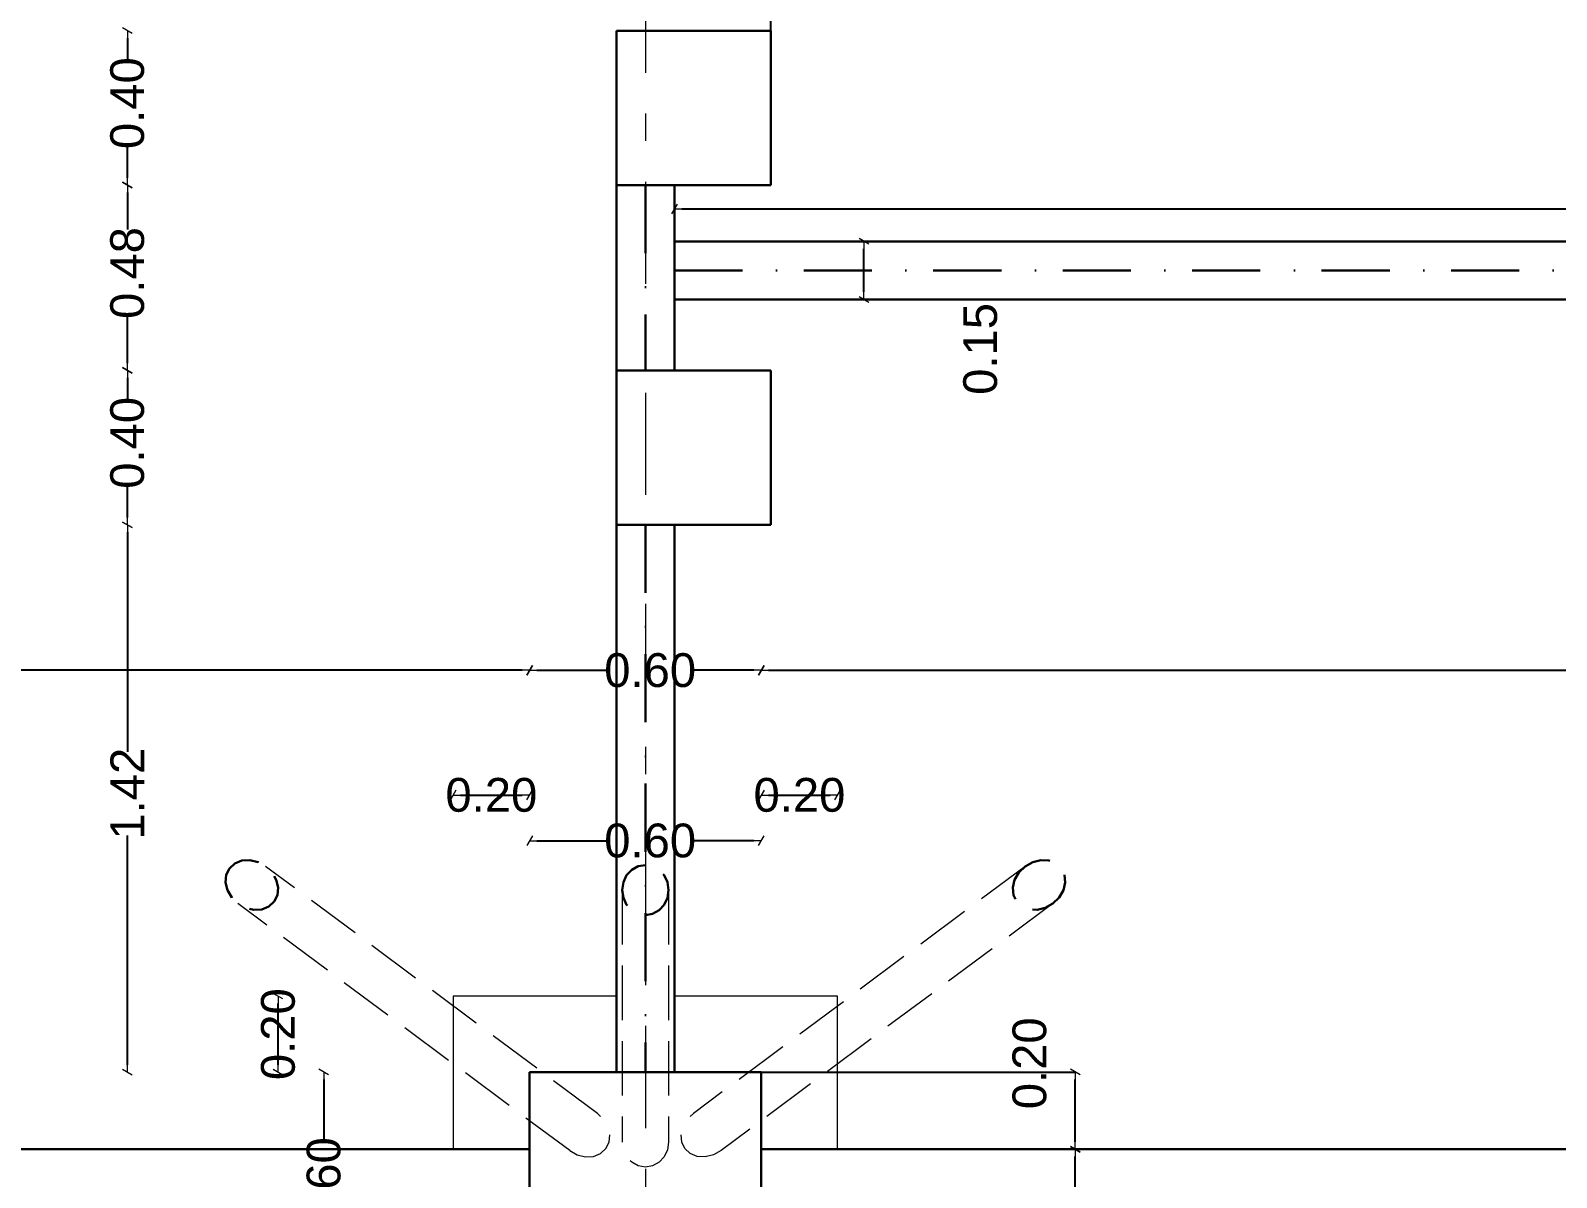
# Model space of a CAD drawing. Header units: millimetres. Extents: x -71878 to 121433, y -67383 to 83273.
# Drawn here: x -51524 to -47573, y 17912 to 20883 of the extents above; entities that cross this region are included whole.
import ezdxf

# ---------------------------------------------------------------- set-up
doc = ezdxf.new("R2010")
doc.units = ezdxf.units.MM
doc.header["$MEASUREMENT"] = 0
doc.set_wipeout_variables(frame=1)
for name, pattern in [('Dot & Dashed', [335.138881, 176.388884, -88.194442, 0, -70.555556]), ('Double Dashed', [546.805537, 264.583325, -105.833328, 70.555556, -105.833328]), ('Hidden Line', [195.611112, 141.111112, -54.5]), ('Wipeout_Contour', [1000, 0, -1000])]:
    doc.linetypes.add(name, pattern=pattern)
for name, color, linetype, lineweight in [('ACOTACIONES', 7, 'Continuous', 9), ('COLUMNAS_Pluma_Nº__1', 7, 'Continuous', 0), ('COLUMNAS_Pluma_Nº__81', 7, 'Continuous', 30), ('EJES_Pluma_Nº__21', 7, 'Continuous', 5), ('Losas_Pluma_Nº__1', 7, 'Continuous', 0), ('VIGAS DE CIMENTACION_Pluma_Nº__81', 7, 'Continuous', 30)]:
    doc.layers.add(name, color=color, linetype=linetype, lineweight=lineweight)
doc.layers.add('COLUMNAS', color=7, linetype='Continuous')
doc.styles.add('Estilo_Generado_2', font='Arial.ttf')
doc.dimstyles.new('Estilo_Generado__1', dxfattribs={"dimtxt": 87.5, "dimasz": 19, "dimexe": 0.18, "dimexo": 0, "dimgap": 0.09, "dimtad": 0, "dimlfac": 0.001, "dimzin": 0, "dimdsep": 46, "dimtxsty": 'Estilo_Generado_2', "dimblk": 'ARROWHEAD_2', "dimblk1": 'ARROWHEAD_2', "dimblk2": 'ARROWHEAD_2', "dimcen": 0.09, "dimse1": 1, "dimse2": 1, "dimclrd": 7, "dimclre": 7, "dimclrt": 7, "dimadec": 0, "dimazin": 0, "dimtfac": 1, "dimtmove": 0, "dimatfit": 3, "dimfxl": 1, "dimtolj": 1, "dimtzin": 0, "dimarcsym": 0})
doc.dimstyles.new('Estilo_Generado__2', dxfattribs={"dimtxt": 87.5, "dimasz": 19, "dimexe": 0.18, "dimexo": 0, "dimgap": 0.09, "dimtad": 0, "dimlfac": 0.001, "dimzin": 0, "dimdsep": 46, "dimtxsty": 'Estilo_Generado_2', "dimblk": 'ARROWHEAD_2', "dimblk1": 'ARROWHEAD_2', "dimblk2": 'ARROWHEAD_2', "dimcen": 0.09, "dimse1": 1, "dimse2": 1, "dimclrd": 7, "dimclre": 7, "dimclrt": 7, "dimadec": 0, "dimazin": 0, "dimtfac": 1, "dimtmove": 0, "dimatfit": 3, "dimfxl": 1, "dimtolj": 1, "dimtzin": 0, "dimarcsym": 0})
doc.dimstyles.new('Estilo_Generado__3', dxfattribs={"dimtxt": 87.5, "dimasz": 19, "dimexe": 0.18, "dimexo": 0, "dimgap": 0.09, "dimtad": 0, "dimlfac": 0.001, "dimzin": 0, "dimdsep": 46, "dimtxsty": 'Estilo_Generado_2', "dimblk": 'ARROWHEAD_2', "dimblk1": 'ARROWHEAD_2', "dimblk2": 'ARROWHEAD_2', "dimcen": 0.09, "dimclrd": 7, "dimclre": 7, "dimclrt": 7, "dimadec": 0, "dimazin": 0, "dimtfac": 1, "dimtdec": 4, "dimtmove": 2, "dimatfit": 3, "dimfxl": 1, "dimtolj": 1, "dimtzin": 0, "dimarcsym": 0})
doc.dimstyles.new('Estilo_Generado__4', dxfattribs={"dimtxt": 87.5, "dimasz": 19, "dimexe": 0.18, "dimexo": 0, "dimgap": 0.09, "dimtad": 0, "dimtih": 1, "dimtoh": 1, "dimlfac": 0.001, "dimzin": 0, "dimdsep": 46, "dimtxsty": 'Estilo_Generado_2', "dimblk": 'ARROWHEAD_2', "dimblk1": 'ARROWHEAD_2', "dimblk2": 'ARROWHEAD_2', "dimcen": 0.09, "dimclrd": 7, "dimclre": 7, "dimclrt": 7, "dimadec": 0, "dimazin": 0, "dimtfac": 1, "dimtdec": 4, "dimtmove": 2, "dimatfit": 3, "dimfxl": 1, "dimtolj": 1, "dimtzin": 0, "dimarcsym": 0})

# ---------------------------------------------------------------- blocks, each defined once
blk = doc.blocks.new('ARROWHEAD_2')
at = {"color": 0, "linetype": 'Continuous', "lineweight": 0}
for p, q in [((0, 0), (-1, 0)), ((-0.38, -0.66), (0.38, 0.66))]:
    blk.add_line(p, q, dxfattribs=at)
blk = doc.blocks.new('*D359')
at = {"layer": 'ACOTACIONES', "color": 7, "linetype": 'Continuous', "lineweight": -2, "transparency": 16777216}
for p, q in [((-50764.9, 18166.2), (-50764.9, 18010.5)), ((-50764.9, 17604.2), (-50764.9, 17784.7))]:
    blk.add_line(p, q, dxfattribs=at)
at = {"layer": 'Defpoints', "color": 0, "linetype": 'Continuous', "transparency": 16777216}
for p in [(-50764.9, 18185.2), (-50231.9, 18185.2), (-50231.9, 17585.2)]:
    blk.add_point(p, dxfattribs=at)
at = {"layer": 'ACOTACIONES', "color": 7, "linetype": 'Continuous', "lineweight": -2, "transparency": 16777216, "xscale": 19, "yscale": 19, "zscale": 19}
for p, rotation in [((-50764.9, 18185.2), 90), ((-50764.9, 17585.2), 270)]:
    blk.add_blockref('ARROWHEAD_2', p, dxfattribs=dict(at, rotation=rotation))
at = {"layer": 'ACOTACIONES', "color": 7, "linetype": 'Continuous', "transparency": 16777216, "insert": (-50764.9, 17897.6), "char_height": 87.5, "attachment_point": 5, "rotation": 90, "style": 'Estilo_Generado_2'}
blk.add_mtext('\\A1;0.60', dxfattribs=at)
blk = doc.blocks.new('*D360')
at = {"layer": 'ACOTACIONES', "color": 7, "linetype": 'Continuous', "lineweight": -2, "transparency": 16777216}
blk.add_line((-50883, 18204.2), (-50883, 18362.8), dxfattribs=at)
at = {"layer": 'Defpoints', "color": 0, "linetype": 'Continuous', "transparency": 16777216}
for p in [(-50883, 18381.8), (-50429.8, 18381.8), (-50231.9, 18185.2)]:
    blk.add_point(p, dxfattribs=at)
at = {"layer": 'ACOTACIONES', "color": 7, "linetype": 'Continuous', "lineweight": -2, "transparency": 16777216, "xscale": 19, "yscale": 19, "zscale": 19}
for p, rotation in [((-50883, 18381.8), 90), ((-50883, 18185.2), 270)]:
    blk.add_blockref('ARROWHEAD_2', p, dxfattribs=dict(at, rotation=rotation))
at = {"layer": 'ACOTACIONES', "color": 7, "linetype": 'Continuous', "transparency": 16777216, "insert": (-50883, 18283.5), "char_height": 87.5, "attachment_point": 5, "rotation": 90, "style": 'Estilo_Generado_2'}
blk.add_mtext('\\A1;0.20', dxfattribs=at)
blk = doc.blocks.new('*D361')
at = {"layer": 'ACOTACIONES', "color": 7, "linetype": 'Continuous', "lineweight": -2, "transparency": 16777216}
blk.add_line((-50410.8, 18902.8), (-50250.9, 18902.8), dxfattribs=at)
at = {"layer": 'Defpoints', "color": 0, "linetype": 'Continuous', "transparency": 16777216}
for p in [(-50231.9, 18902.8), (-50429.8, 18381.8), (-50231.9, 18185.2)]:
    blk.add_point(p, dxfattribs=at)
at = {"layer": 'ACOTACIONES', "color": 7, "linetype": 'Continuous', "lineweight": -2, "transparency": 16777216, "xscale": 19, "yscale": 19, "zscale": 19, "rotation": 180}
blk.add_blockref('ARROWHEAD_2', (-50429.8, 18902.8), dxfattribs=at)
at = {"layer": 'ACOTACIONES', "color": 7, "linetype": 'Continuous', "lineweight": -2, "transparency": 16777216, "xscale": 19, "yscale": 19, "zscale": 19}
blk.add_blockref('ARROWHEAD_2', (-50231.9, 18902.8), dxfattribs=at)
at = {"layer": 'ACOTACIONES', "color": 7, "linetype": 'Continuous', "transparency": 16777216, "insert": (-50330.8, 18902.8), "char_height": 87.5, "attachment_point": 5, "style": 'Estilo_Generado_2'}
blk.add_mtext('\\A1;0.20', dxfattribs=at)
blk = doc.blocks.new('*D362')
at = {"layer": 'ACOTACIONES', "color": 7, "linetype": 'Continuous', "lineweight": -2, "transparency": 16777216}
for p, q in [((-50212.9, 18784.6), (-50032.5, 18784.6)), ((-49650.9, 18784.6), (-49806.7, 18784.6))]:
    blk.add_line(p, q, dxfattribs=at)
at = {"layer": 'Defpoints', "color": 0, "linetype": 'Continuous', "transparency": 16777216}
for p in [(-49631.9, 18784.6), (-50231.9, 18185.2), (-49631.9, 18185.2)]:
    blk.add_point(p, dxfattribs=at)
at = {"layer": 'ACOTACIONES', "color": 7, "linetype": 'Continuous', "lineweight": -2, "transparency": 16777216, "xscale": 19, "yscale": 19, "zscale": 19, "rotation": 180}
blk.add_blockref('ARROWHEAD_2', (-50231.9, 18784.6), dxfattribs=at)
at = {"layer": 'ACOTACIONES', "color": 7, "linetype": 'Continuous', "lineweight": -2, "transparency": 16777216, "xscale": 19, "yscale": 19, "zscale": 19}
blk.add_blockref('ARROWHEAD_2', (-49631.9, 18784.6), dxfattribs=at)
at = {"layer": 'ACOTACIONES', "color": 7, "linetype": 'Continuous', "transparency": 16777216, "insert": (-49919.6, 18784.6), "char_height": 87.5, "attachment_point": 5, "style": 'Estilo_Generado_2'}
blk.add_mtext('\\A1;0.60', dxfattribs=at)
blk = doc.blocks.new('*D363')
at = {"layer": 'ACOTACIONES', "color": 7, "linetype": 'Continuous', "lineweight": -2, "transparency": 16777216}
blk.add_line((-49612.9, 18902.8), (-49453.1, 18902.8), dxfattribs=at)
at = {"layer": 'Defpoints', "color": 0, "linetype": 'Continuous', "transparency": 16777216}
for p in [(-49434.1, 18902.8), (-49434.1, 18381.8), (-49631.9, 18185.2)]:
    blk.add_point(p, dxfattribs=at)
at = {"layer": 'ACOTACIONES', "color": 7, "linetype": 'Continuous', "lineweight": -2, "transparency": 16777216, "xscale": 19, "yscale": 19, "zscale": 19, "rotation": 180}
blk.add_blockref('ARROWHEAD_2', (-49631.9, 18902.8), dxfattribs=at)
at = {"layer": 'ACOTACIONES', "color": 7, "linetype": 'Continuous', "lineweight": -2, "transparency": 16777216, "xscale": 19, "yscale": 19, "zscale": 19}
blk.add_blockref('ARROWHEAD_2', (-49434.1, 18902.8), dxfattribs=at)
at = {"layer": 'ACOTACIONES', "color": 7, "linetype": 'Continuous', "transparency": 16777216, "insert": (-49533, 18902.8), "char_height": 87.5, "attachment_point": 5, "style": 'Estilo_Generado_2'}
blk.add_mtext('\\A1;0.20', dxfattribs=at)
blk = doc.blocks.new('*D369')
at = {"layer": 'ACOTACIONES', "color": 7, "linetype": 'Continuous', "lineweight": -2, "transparency": 16777216}
for p, q in [((-55105.9, 19226), (-52781.4, 19226)), ((-50250.9, 19226), (-52550.8, 19226))]:
    blk.add_line(p, q, dxfattribs=at)
at = {"layer": 'Defpoints', "color": 0, "linetype": 'Continuous', "transparency": 16777216}
for p in [(-50231.9, 19226), (-50231.9, 18185.2), (-55124.9, 18135.2)]:
    blk.add_point(p, dxfattribs=at)
at = {"layer": 'ACOTACIONES', "color": 7, "linetype": 'Continuous', "lineweight": -2, "transparency": 16777216, "xscale": 19, "yscale": 19, "zscale": 19, "rotation": 180}
blk.add_blockref('ARROWHEAD_2', (-55124.9, 19226), dxfattribs=at)
at = {"layer": 'ACOTACIONES', "color": 7, "linetype": 'Continuous', "lineweight": -2, "transparency": 16777216, "xscale": 19, "yscale": 19, "zscale": 19}
blk.add_blockref('ARROWHEAD_2', (-50231.9, 19226), dxfattribs=at)
at = {"layer": 'ACOTACIONES', "color": 7, "linetype": 'Continuous', "transparency": 16777216, "insert": (-52666.1, 19226), "char_height": 87.5, "attachment_point": 5, "style": 'Estilo_Generado_2'}
blk.add_mtext('\\A1;4.89', dxfattribs=at)
blk = doc.blocks.new('*D370')
at = {"layer": 'ACOTACIONES', "color": 7, "linetype": 'Continuous', "lineweight": -2, "transparency": 16777216}
for p, q in [((-50212.9, 19226), (-50032.5, 19226)), ((-49650.9, 19226), (-49806.7, 19226))]:
    blk.add_line(p, q, dxfattribs=at)
at = {"layer": 'Defpoints', "color": 0, "linetype": 'Continuous', "transparency": 16777216}
for p in [(-49631.9, 19226), (-50231.9, 18185.2), (-49631.9, 18185.2)]:
    blk.add_point(p, dxfattribs=at)
at = {"layer": 'ACOTACIONES', "color": 7, "linetype": 'Continuous', "lineweight": -2, "transparency": 16777216, "xscale": 19, "yscale": 19, "zscale": 19, "rotation": 180}
blk.add_blockref('ARROWHEAD_2', (-50231.9, 19226), dxfattribs=at)
at = {"layer": 'ACOTACIONES', "color": 7, "linetype": 'Continuous', "lineweight": -2, "transparency": 16777216, "xscale": 19, "yscale": 19, "zscale": 19}
blk.add_blockref('ARROWHEAD_2', (-49631.9, 19226), dxfattribs=at)
at = {"layer": 'ACOTACIONES', "color": 7, "linetype": 'Continuous', "transparency": 16777216, "insert": (-49919.6, 19226), "char_height": 87.5, "attachment_point": 5, "style": 'Estilo_Generado_2'}
blk.add_mtext('\\A1;0.60', dxfattribs=at)
blk = doc.blocks.new('*D371')
at = {"layer": 'ACOTACIONES', "color": 7, "linetype": 'Continuous', "lineweight": -2, "transparency": 16777216}
for p, q in [((-49612.9, 19226), (-47288.4, 19226)), ((-44757.9, 19226), (-47057.8, 19226))]:
    blk.add_line(p, q, dxfattribs=at)
at = {"layer": 'Defpoints', "color": 0, "linetype": 'Continuous', "transparency": 16777216}
for p in [(-44738.9, 19226), (-49631.9, 18185.2), (-44738.9, 18135.2)]:
    blk.add_point(p, dxfattribs=at)
at = {"layer": 'ACOTACIONES', "color": 7, "linetype": 'Continuous', "lineweight": -2, "transparency": 16777216, "xscale": 19, "yscale": 19, "zscale": 19, "rotation": 180}
blk.add_blockref('ARROWHEAD_2', (-49631.9, 19226), dxfattribs=at)
at = {"layer": 'ACOTACIONES', "color": 7, "linetype": 'Continuous', "lineweight": -2, "transparency": 16777216, "xscale": 19, "yscale": 19, "zscale": 19}
blk.add_blockref('ARROWHEAD_2', (-44738.9, 19226), dxfattribs=at)
at = {"layer": 'ACOTACIONES', "color": 7, "linetype": 'Continuous', "transparency": 16777216, "insert": (-47173.1, 19226), "char_height": 87.5, "attachment_point": 5, "style": 'Estilo_Generado_2'}
blk.add_mtext('\\A1;4.89', dxfattribs=at)
blk = doc.blocks.new('*D375')
at = {"layer": 'ACOTACIONES', "color": 7, "linetype": 'Continuous', "lineweight": -2, "transparency": 16777216}
for p, q in [((-49526.7, 20337.1), (-49366.1, 20337.1)), ((-49366.2, 20206.1), (-49366.2, 20318.1)), ((-49856.9, 20187.1), (-49366.1, 20187.1))]:
    blk.add_line(p, q, dxfattribs=at)
at = {"layer": 'Defpoints', "color": 0, "linetype": 'Continuous', "transparency": 16777216}
for p in [(-49526.7, 20337.1), (-49366.2, 20337.1), (-49856.9, 20187.1)]:
    blk.add_point(p, dxfattribs=at)
at = {"layer": 'ACOTACIONES', "color": 7, "linetype": 'Continuous', "lineweight": -2, "transparency": 16777216, "xscale": 19, "yscale": 19, "zscale": 19}
for p, rotation in [((-49366.2, 20337.1), 90), ((-49366.2, 20187.1), 270)]:
    blk.add_blockref('ARROWHEAD_2', p, dxfattribs=dict(at, rotation=rotation))
at = {"layer": 'ACOTACIONES', "color": 7, "linetype": 'Continuous', "transparency": 16777216, "insert": (-49064.5, 20058.6), "char_height": 87.5, "attachment_point": 5, "rotation": 90, "style": 'Estilo_Generado_2'}
blk.add_mtext('\\A1;0.15', dxfattribs=at)
blk = doc.blocks.new('*D392')
at = {"layer": 'ACOTACIONES', "color": 7, "linetype": 'Continuous', "lineweight": -2, "transparency": 16777216}
for p, q in [((-49631.9, 17985.2), (-48818.7, 17985.2)), ((-48818.9, 17804.2), (-48818.9, 17966.2)), ((-49631.9, 17785.2), (-48818.7, 17785.2))]:
    blk.add_line(p, q, dxfattribs=at)
at = {"layer": 'Defpoints', "color": 0, "linetype": 'Continuous', "transparency": 16777216}
for p in [(-49631.9, 17985.2), (-48818.9, 17985.2), (-49631.9, 17785.2)]:
    blk.add_point(p, dxfattribs=at)
at = {"layer": 'ACOTACIONES', "color": 7, "linetype": 'Continuous', "lineweight": -2, "transparency": 16777216, "xscale": 19, "yscale": 19, "zscale": 19}
for p, rotation in [((-48818.9, 17985.2), 90), ((-48818.9, 17785.2), 270)]:
    blk.add_blockref('ARROWHEAD_2', p, dxfattribs=dict(at, rotation=rotation))
at = {"layer": 'ACOTACIONES', "color": 7, "linetype": 'Continuous', "transparency": 16777216, "insert": (-48564.3, 17607.2), "char_height": 87.5, "attachment_point": 5, "rotation": 90, "style": 'Estilo_Generado_2'}
blk.add_mtext('\\A1;0.20', dxfattribs=at)
blk = doc.blocks.new('*D393')
at = {"layer": 'ACOTACIONES', "color": 7, "linetype": 'Continuous', "lineweight": -2, "transparency": 16777216}
for p, q in [((-49631.9, 18185.2), (-48818.7, 18185.2)), ((-48818.9, 18004.2), (-48818.9, 18166.2)), ((-49631.9, 17985.2), (-48818.7, 17985.2))]:
    blk.add_line(p, q, dxfattribs=at)
at = {"layer": 'Defpoints', "color": 0, "linetype": 'Continuous', "transparency": 16777216}
for p in [(-49631.9, 18185.2), (-48818.9, 18185.2), (-49631.9, 17985.2)]:
    blk.add_point(p, dxfattribs=at)
at = {"layer": 'ACOTACIONES', "color": 7, "linetype": 'Continuous', "lineweight": -2, "transparency": 16777216, "xscale": 19, "yscale": 19, "zscale": 19}
for p, rotation in [((-48818.9, 18185.2), 90), ((-48818.9, 17985.2), 270)]:
    blk.add_blockref('ARROWHEAD_2', p, dxfattribs=dict(at, rotation=rotation))
at = {"layer": 'ACOTACIONES', "color": 7, "linetype": 'Continuous', "transparency": 16777216, "insert": (-48937, 18208), "char_height": 87.5, "attachment_point": 5, "rotation": 90, "style": 'Estilo_Generado_2'}
blk.add_mtext('\\A1;0.20', dxfattribs=at)
blk = doc.blocks.new('*D401')
at = {"layer": 'ACOTACIONES', "color": 7, "linetype": 'Continuous', "lineweight": -2, "transparency": 16777216}
for p, q in [((-55605.9, 22030.9), (-50050.2, 22030.9)), ((-44257.9, 22030.9), (-49773.1, 22030.9))]:
    blk.add_line(p, q, dxfattribs=at)
at = {"layer": 'Defpoints', "color": 0, "linetype": 'Continuous', "transparency": 16777216}
for p in [(-44238.9, 22030.9), (-55624.9, 18135.2), (-44238.9, 18135.2)]:
    blk.add_point(p, dxfattribs=at)
at = {"layer": 'ACOTACIONES', "color": 7, "linetype": 'Continuous', "lineweight": -2, "transparency": 16777216, "xscale": 19, "yscale": 19, "zscale": 19, "rotation": 180}
blk.add_blockref('ARROWHEAD_2', (-55624.9, 22030.9), dxfattribs=at)
at = {"layer": 'ACOTACIONES', "color": 7, "linetype": 'Continuous', "lineweight": -2, "transparency": 16777216, "xscale": 19, "yscale": 19, "zscale": 19}
blk.add_blockref('ARROWHEAD_2', (-44238.9, 22030.9), dxfattribs=at)
at = {"layer": 'ACOTACIONES', "color": 7, "linetype": 'Continuous', "transparency": 16777216, "insert": (-49911.6, 22030.9), "char_height": 87.5, "attachment_point": 5, "style": 'Estilo_Generado_2'}
blk.add_mtext('\\A1;11.39', dxfattribs=at)
blk = doc.blocks.new('*D402')
at = {"layer": 'ACOTACIONES', "color": 7, "linetype": 'Continuous', "lineweight": -2, "transparency": 16777216}
for p, q in [((-55605.9, 21708.7), (-50075.2, 21708.7)), ((-44307.9, 21708.7), (-49798.1, 21708.7))]:
    blk.add_line(p, q, dxfattribs=at)
at = {"layer": 'Defpoints', "color": 0, "linetype": 'Continuous', "transparency": 16777216}
for p in [(-44288.9, 21708.7), (-44288.9, 20462.1), (-55624.9, 18135.2)]:
    blk.add_point(p, dxfattribs=at)
at = {"layer": 'ACOTACIONES', "color": 7, "linetype": 'Continuous', "lineweight": -2, "transparency": 16777216, "xscale": 19, "yscale": 19, "zscale": 19, "rotation": 180}
blk.add_blockref('ARROWHEAD_2', (-55624.9, 21708.7), dxfattribs=at)
at = {"layer": 'ACOTACIONES', "color": 7, "linetype": 'Continuous', "lineweight": -2, "transparency": 16777216, "xscale": 19, "yscale": 19, "zscale": 19}
blk.add_blockref('ARROWHEAD_2', (-44288.9, 21708.7), dxfattribs=at)
at = {"layer": 'ACOTACIONES', "color": 7, "linetype": 'Continuous', "transparency": 16777216, "insert": (-49936.6, 21708.7), "char_height": 87.5, "attachment_point": 5, "style": 'Estilo_Generado_2'}
blk.add_mtext('\\A1;11.34', dxfattribs=at)
blk = doc.blocks.new('*D403')
at = {"layer": 'ACOTACIONES', "color": 7, "linetype": 'Continuous', "lineweight": -2, "transparency": 16777216}
for p, q in [((-55355.9, 22340.6), (-52754, 22340.6)), ((-49950.9, 22340.6), (-52528.2, 22340.6))]:
    blk.add_line(p, q, dxfattribs=at)
at = {"layer": 'Defpoints', "color": 0, "linetype": 'Continuous', "transparency": 16777216}
for p in [(-49931.9, 22340.6), (-55374.9, 18333.9), (-49931.9, 18185.2)]:
    blk.add_point(p, dxfattribs=at)
at = {"layer": 'ACOTACIONES', "color": 7, "linetype": 'Continuous', "lineweight": -2, "transparency": 16777216, "xscale": 19, "yscale": 19, "zscale": 19, "rotation": 180}
blk.add_blockref('ARROWHEAD_2', (-55374.9, 22340.6), dxfattribs=at)
at = {"layer": 'ACOTACIONES', "color": 7, "linetype": 'Continuous', "lineweight": -2, "transparency": 16777216, "xscale": 19, "yscale": 19, "zscale": 19}
blk.add_blockref('ARROWHEAD_2', (-49931.9, 22340.6), dxfattribs=at)
at = {"layer": 'ACOTACIONES', "color": 7, "linetype": 'Continuous', "transparency": 16777216, "insert": (-52641.1, 22340.6), "char_height": 87.5, "attachment_point": 5, "style": 'Estilo_Generado_2'}
blk.add_mtext('\\A1;5.44', dxfattribs=at)
blk = doc.blocks.new('*D404')
at = {"layer": 'ACOTACIONES', "color": 7, "linetype": 'Continuous', "lineweight": -2, "transparency": 16777216}
for p, q in [((-49912.9, 22340.6), (-47311, 22340.6)), ((-44507.9, 22340.6), (-47085.2, 22340.6))]:
    blk.add_line(p, q, dxfattribs=at)
at = {"layer": 'Defpoints', "color": 0, "linetype": 'Continuous', "transparency": 16777216}
for p in [(-44488.9, 22340.6), (-49931.9, 18185.2), (-44488.9, 18135.2)]:
    blk.add_point(p, dxfattribs=at)
at = {"layer": 'ACOTACIONES', "color": 7, "linetype": 'Continuous', "lineweight": -2, "transparency": 16777216, "xscale": 19, "yscale": 19, "zscale": 19, "rotation": 180}
blk.add_blockref('ARROWHEAD_2', (-49931.9, 22340.6), dxfattribs=at)
at = {"layer": 'ACOTACIONES', "color": 7, "linetype": 'Continuous', "lineweight": -2, "transparency": 16777216, "xscale": 19, "yscale": 19, "zscale": 19}
blk.add_blockref('ARROWHEAD_2', (-44488.9, 22340.6), dxfattribs=at)
at = {"layer": 'ACOTACIONES', "color": 7, "linetype": 'Continuous', "transparency": 16777216, "insert": (-47198.1, 22340.6), "char_height": 87.5, "attachment_point": 5, "style": 'Estilo_Generado_2'}
blk.add_mtext('\\A1;5.44', dxfattribs=at)
blk = doc.blocks.new('*D405')
at = {"layer": 'ACOTACIONES', "color": 7, "linetype": 'Continuous', "lineweight": -2, "transparency": 16777216}
for p, q in [((-51273.5, 19584), (-51273.5, 19015.1)), ((-51273.5, 18204.2), (-51273.5, 18797.7))]:
    blk.add_line(p, q, dxfattribs=at)
at = {"layer": 'Defpoints', "color": 0, "linetype": 'Continuous', "transparency": 16777216}
for p in [(-51273.5, 19603), (-50006.9, 19603), (-50231.9, 18185.2)]:
    blk.add_point(p, dxfattribs=at)
at = {"layer": 'ACOTACIONES', "color": 7, "linetype": 'Continuous', "lineweight": -2, "transparency": 16777216, "xscale": 19, "yscale": 19, "zscale": 19}
for p, rotation in [((-51273.5, 19603), 90), ((-51273.5, 18185.2), 270)]:
    blk.add_blockref('ARROWHEAD_2', p, dxfattribs=dict(at, rotation=rotation))
at = {"layer": 'ACOTACIONES', "color": 7, "linetype": 'Continuous', "transparency": 16777216, "insert": (-51273.5, 18906.4), "char_height": 87.5, "attachment_point": 5, "rotation": 90, "style": 'Estilo_Generado_2'}
blk.add_mtext('\\A1;1.42', dxfattribs=at)
blk = doc.blocks.new('*D406')
at = {"layer": 'ACOTACIONES', "color": 7, "linetype": 'Continuous', "lineweight": -2, "transparency": 16777216}
for p, q in [((-51273.5, 19984), (-51273.5, 19928.2)), ((-51273.5, 19622), (-51273.5, 19702.4))]:
    blk.add_line(p, q, dxfattribs=at)
at = {"layer": 'Defpoints', "color": 0, "linetype": 'Continuous', "transparency": 16777216}
for p in [(-51273.5, 20003), (-50006.9, 20003), (-50006.9, 19603)]:
    blk.add_point(p, dxfattribs=at)
at = {"layer": 'ACOTACIONES', "color": 7, "linetype": 'Continuous', "lineweight": -2, "transparency": 16777216, "xscale": 19, "yscale": 19, "zscale": 19}
for p, rotation in [((-51273.5, 20003), 90), ((-51273.5, 19603), 270)]:
    blk.add_blockref('ARROWHEAD_2', p, dxfattribs=dict(at, rotation=rotation))
at = {"layer": 'ACOTACIONES', "color": 7, "linetype": 'Continuous', "transparency": 16777216, "insert": (-51273.5, 19815.3), "char_height": 87.5, "attachment_point": 5, "rotation": 90, "style": 'Estilo_Generado_2'}
blk.add_mtext('\\A1;0.40', dxfattribs=at)
blk = doc.blocks.new('*D407')
at = {"layer": 'ACOTACIONES', "color": 7, "linetype": 'Continuous', "lineweight": -2, "transparency": 16777216}
for p, q in [((-51273.5, 20464), (-51273.5, 20368.2)), ((-51273.5, 20022), (-51273.5, 20142.4))]:
    blk.add_line(p, q, dxfattribs=at)
at = {"layer": 'Defpoints', "color": 0, "linetype": 'Continuous', "transparency": 16777216}
for p in [(-51273.5, 20483), (-50006.9, 20483), (-50006.9, 20003)]:
    blk.add_point(p, dxfattribs=at)
at = {"layer": 'ACOTACIONES', "color": 7, "linetype": 'Continuous', "lineweight": -2, "transparency": 16777216, "xscale": 19, "yscale": 19, "zscale": 19}
for p, rotation in [((-51273.5, 20483), 90), ((-51273.5, 20003), 270)]:
    blk.add_blockref('ARROWHEAD_2', p, dxfattribs=dict(at, rotation=rotation))
at = {"layer": 'ACOTACIONES', "color": 7, "linetype": 'Continuous', "transparency": 16777216, "insert": (-51273.5, 20255.3), "char_height": 87.5, "attachment_point": 5, "rotation": 90, "style": 'Estilo_Generado_2'}
blk.add_mtext('\\A1;0.48', dxfattribs=at)
blk = doc.blocks.new('*D408')
at = {"layer": 'ACOTACIONES', "color": 7, "linetype": 'Continuous', "lineweight": -2, "transparency": 16777216}
for p, q in [((-51273.5, 20864), (-51273.5, 20808.2)), ((-51273.5, 20502), (-51273.5, 20582.4))]:
    blk.add_line(p, q, dxfattribs=at)
at = {"layer": 'Defpoints', "color": 0, "linetype": 'Continuous', "transparency": 16777216}
for p in [(-51273.5, 20883), (-50006.9, 20883), (-50006.9, 20483)]:
    blk.add_point(p, dxfattribs=at)
at = {"layer": 'ACOTACIONES', "color": 7, "linetype": 'Continuous', "lineweight": -2, "transparency": 16777216, "xscale": 19, "yscale": 19, "zscale": 19}
for p, rotation in [((-51273.5, 20883), 90), ((-51273.5, 20483), 270)]:
    blk.add_blockref('ARROWHEAD_2', p, dxfattribs=dict(at, rotation=rotation))
at = {"layer": 'ACOTACIONES', "color": 7, "linetype": 'Continuous', "transparency": 16777216, "insert": (-51273.5, 20695.3), "char_height": 87.5, "attachment_point": 5, "rotation": 90, "style": 'Estilo_Generado_2'}
blk.add_mtext('\\A1;0.40', dxfattribs=at)
blk = doc.blocks.new('*D409')
at = {"layer": 'ACOTACIONES', "color": 7, "linetype": 'Continuous', "lineweight": -2, "transparency": 16777216}
for p, q in [((-49987.9, 21217.7), (-49907.5, 21217.7)), ((-49625.9, 21217.7), (-49681.7, 21217.7))]:
    blk.add_line(p, q, dxfattribs=at)
at = {"layer": 'Defpoints', "color": 0, "linetype": 'Continuous', "transparency": 16777216}
for p in [(-49606.9, 21217.7), (-50006.9, 20883), (-49606.9, 20883)]:
    blk.add_point(p, dxfattribs=at)
at = {"layer": 'ACOTACIONES', "color": 7, "linetype": 'Continuous', "lineweight": -2, "transparency": 16777216, "xscale": 19, "yscale": 19, "zscale": 19, "rotation": 180}
blk.add_blockref('ARROWHEAD_2', (-50006.9, 21217.7), dxfattribs=at)
at = {"layer": 'ACOTACIONES', "color": 7, "linetype": 'Continuous', "lineweight": -2, "transparency": 16777216, "xscale": 19, "yscale": 19, "zscale": 19}
blk.add_blockref('ARROWHEAD_2', (-49606.9, 21217.7), dxfattribs=at)
at = {"layer": 'ACOTACIONES', "color": 7, "linetype": 'Continuous', "transparency": 16777216, "insert": (-49794.6, 21217.7), "char_height": 87.5, "attachment_point": 5, "style": 'Estilo_Generado_2'}
blk.add_mtext('\\A1;0.40', dxfattribs=at)
blk = doc.blocks.new('*D410')
at = {"layer": 'ACOTACIONES', "color": 7, "linetype": 'Continuous', "lineweight": -2, "transparency": 16777216}
for p, q in [((-49837.9, 20421.4), (-47373.5, 20421.4)), ((-44707.9, 20421.4), (-47147.7, 20421.4))]:
    blk.add_line(p, q, dxfattribs=at)
at = {"layer": 'Defpoints', "color": 0, "linetype": 'Continuous', "transparency": 16777216}
for p in [(-44688.9, 20421.4), (-49856.9, 20337.1), (-44688.9, 20337.1)]:
    blk.add_point(p, dxfattribs=at)
at = {"layer": 'ACOTACIONES', "color": 7, "linetype": 'Continuous', "lineweight": -2, "transparency": 16777216, "xscale": 19, "yscale": 19, "zscale": 19, "rotation": 180}
blk.add_blockref('ARROWHEAD_2', (-49856.9, 20421.4), dxfattribs=at)
at = {"layer": 'ACOTACIONES', "color": 7, "linetype": 'Continuous', "lineweight": -2, "transparency": 16777216, "xscale": 19, "yscale": 19, "zscale": 19}
blk.add_blockref('ARROWHEAD_2', (-44688.9, 20421.4), dxfattribs=at)
at = {"layer": 'ACOTACIONES', "color": 7, "linetype": 'Continuous', "transparency": 16777216, "insert": (-47260.6, 20421.4), "char_height": 87.5, "attachment_point": 5, "style": 'Estilo_Generado_2'}
blk.add_mtext('\\A1;5.17', dxfattribs=at)
blk = doc.blocks.new('*D411')
at = {"layer": 'ACOTACIONES', "color": 7, "linetype": 'Continuous', "lineweight": -2, "transparency": 16777216}
for p, q in [((-49606.9, 20883), (-49606.9, 21217.9)), ((-49587.9, 21217.7), (-44707.9, 21217.7)), ((-44688.9, 20462.1), (-44688.9, 21217.9))]:
    blk.add_line(p, q, dxfattribs=at)
at = {"layer": 'Defpoints', "color": 0, "linetype": 'Continuous', "transparency": 16777216}
for p in [(-44688.9, 21217.7), (-49606.9, 20883), (-44688.9, 20462.1)]:
    blk.add_point(p, dxfattribs=at)
at = {"layer": 'ACOTACIONES', "color": 7, "linetype": 'Continuous', "lineweight": -2, "transparency": 16777216, "xscale": 19, "yscale": 19, "zscale": 19, "rotation": 180}
blk.add_blockref('ARROWHEAD_2', (-49606.9, 21217.7), dxfattribs=at)
at = {"layer": 'ACOTACIONES', "color": 7, "linetype": 'Continuous', "lineweight": -2, "transparency": 16777216, "xscale": 19, "yscale": 19, "zscale": 19}
blk.add_blockref('ARROWHEAD_2', (-44688.9, 21217.7), dxfattribs=at)
at = {"layer": 'ACOTACIONES', "color": 7, "linetype": 'Continuous', "transparency": 16777216, "insert": (-47207.4, 21303.7), "char_height": 87.5, "attachment_point": 5, "style": 'Estilo_Generado_2'}
blk.add_mtext('\\A1;4.92', dxfattribs=at)

msp = doc.modelspace()

# ---------------------------------------------------------------- linework, layer by layer
at = {"layer": 'COLUMNAS_Pluma_Nº__1', "linetype": 'Hidden Line', "flags": 128}
for points in [[(-50056.332, 18078.187), (-50915.373, 18717.968)], [(-48948.467, 18717.968), (-49807.508, 18078.187)], [(-49991.92, 18656.874), (-49991.92, 18003.926)], [(-49871.92, 18656.874), (-49871.92, 18003.926)], [(-50128.009, 17981.946), (-50987.049, 18621.727)], [(-48876.791, 18621.727), (-49735.831, 17981.946)], [(-50128.009, 17981.946), (-50108.361, 17970.974), (-50087.127, 17965.786), (-50066.387, 17966.891), (-50048.172, 17974.18), (-50034.263, 17986.939), (-50026.022, 18003.92), (-50024.257, 18023.46), (-50029.139, 18043.647), (-50040.192, 18062.505), (-50056.332, 18078.187)], [(-49735.831, 17981.946), (-49755.479, 17970.974), (-49776.713, 17965.786), (-49797.453, 17966.891), (-49815.668, 17974.18), (-49829.577, 17986.939), (-49837.818, 18003.92), (-49839.583, 18023.46), (-49834.701, 18043.647), (-49823.648, 18062.505), (-49807.508, 18078.187)], [(-49871.92, 18003.926), (-49874.857, 17983.901), (-49883.379, 17965.836), (-49896.653, 17951.499), (-49913.379, 17942.294), (-49931.92, 17939.122), (-49950.461, 17942.294), (-49967.187, 17951.499), (-49980.461, 17965.836), (-49988.983, 17983.901), (-49991.92, 18003.926)]]:
    msp.add_lwpolyline(points, dxfattribs=at)
at = {"layer": 'COLUMNAS_Pluma_Nº__81', "linetype": 'Continuous'}
for p, q in [((-50231.92, 18185.221), (-50231.92, 17585.221)), ((-49631.92, 18185.221), (-50231.92, 18185.221)), ((-49631.92, 17585.221), (-49631.92, 18185.221))]:
    msp.add_line(p, q, dxfattribs=at)
at = {"layer": 'COLUMNAS_Pluma_Nº__81', "linetype": 'Hidden Line', "flags": 128}
for points in [[(-50956.255, 18734.128), (-50976.994, 18733.023), (-50995.21, 18725.734), (-51009.119, 18712.975), (-51017.36, 18695.994), (-51019.125, 18676.454), (-51014.242, 18656.267), (-51003.19, 18637.409), (-50987.049, 18621.727), (-50967.401, 18610.755), (-50946.167, 18605.567), (-50925.428, 18606.672), (-50907.212, 18613.96), (-50893.303, 18626.72), (-50885.062, 18643.701), (-50883.297, 18663.241), (-50888.18, 18683.428), (-50899.232, 18702.286), (-50915.373, 18717.968), (-50935.021, 18728.94)], [(-48907.585, 18734.128), (-48928.819, 18728.94), (-48948.467, 18717.968), (-48964.608, 18702.286), (-48975.66, 18683.428), (-48980.543, 18663.241), (-48978.778, 18643.701), (-48970.537, 18626.72), (-48956.628, 18613.96), (-48938.412, 18606.672), (-48917.673, 18605.567), (-48896.439, 18610.755), (-48876.791, 18621.727), (-48860.65, 18637.409), (-48849.598, 18656.267), (-48844.715, 18676.454), (-48846.48, 18695.994), (-48854.721, 18712.975), (-48868.63, 18725.734), (-48886.846, 18733.023)], [(-49931.92, 18721.678), (-49950.461, 18718.506), (-49967.187, 18709.302), (-49980.461, 18694.965), (-49988.983, 18676.9), (-49991.92, 18656.874), (-49988.983, 18636.849), (-49980.461, 18618.783), (-49967.187, 18604.447), (-49950.461, 18595.242), (-49931.92, 18592.07), (-49913.379, 18595.242), (-49896.653, 18604.447), (-49883.379, 18618.783), (-49874.857, 18636.849), (-49871.92, 18656.874), (-49874.857, 18676.9), (-49883.379, 18694.965), (-49896.653, 18709.302), (-49913.379, 18718.506)]]:
    msp.add_lwpolyline(points, close=True, dxfattribs=at)
at = {"layer": 'Losas_Pluma_Nº__1', "linetype": 'Continuous', "flags": 128}
for points in [[(-50006.92, 18381.774), (-50429.768, 18381.774), (-50429.768, 17985.221)], [(-49434.072, 17985.221), (-49434.072, 18381.774), (-49856.92, 18381.774)]]:
    msp.add_lwpolyline(points, dxfattribs=at)
at = {"layer": 'VIGAS DE CIMENTACION_Pluma_Nº__81', "linetype": 'Continuous'}
for p, q in [((-49856.92, 20337.052), (-44688.899, 20337.052)), ((-49856.92, 20187.052), (-44688.899, 20187.052)), ((-50006.92, 18185.221), (-49856.92, 18185.221)), ((-55124.941, 17985.221), (-50231.92, 17985.221)), ((-50231.92, 17785.221), (-50231.92, 17985.221)), ((-49631.92, 17985.221), (-44738.899, 17985.221)), ((-49631.92, 17785.221), (-49631.92, 17985.221))]:
    msp.add_line(p, q, dxfattribs=at)
at = {"layer": 'VIGAS DE CIMENTACION_Pluma_Nº__81', "linetype": 'Dot & Dashed'}
msp.add_line((-49856.92, 20262.052), (-44688.899, 20262.052), dxfattribs=at)

# ---------------------------------------------------------------- dimensions: what is measured, and where the dimension line sits
at = {"layer": 'ACOTACIONES', "linetype": 'Continuous'}
for base, p1, p2, picture, middle in [((-50231.92, 19225.957), (-55124.941, 18135.221), (-50231.92, 18185.221), '*D369', (-52666.094, 19225.957)), ((-49631.92, 19225.957), (-50231.92, 18185.221), (-49631.92, 18185.221), '*D370', (-49919.583, 19225.957)), ((-44738.899, 19225.957), (-49631.92, 18185.221), (-44738.899, 18135.221), '*D371', (-47173.073, 19225.957)), ((-50231.92, 18902.772), (-50429.768, 18381.774), (-50231.92, 18185.221), '*D361', (-50330.844, 18902.772)), ((-49434.072, 18902.772), (-49631.92, 18185.221), (-49434.072, 18381.774), '*D363', (-49532.996, 18902.772)), ((-49631.92, 18784.647), (-50231.92, 18185.221), (-49631.92, 18185.221), '*D362', (-49919.583, 18784.647))]:
    dim = msp.add_linear_dim(base=base, p1=p1, p2=p2, dimstyle='Estilo_Generado__2', dxfattribs=at)
    dim.commit()
    dim.dimension.update_dxf_attribs({"geometry": picture, "text_midpoint": middle, "dimtype": 160})
for base, p1, p2, dimstyle, picture, middle in [((-50882.978, 18381.774), (-50231.92, 18185.221), (-50429.768, 18381.774), 'Estilo_Generado__1', '*D360', (-50882.978, 18283.498)), ((-48818.874, 18185.221), (-49631.92, 17985.221), (-49631.92, 18185.221), 'Estilo_Generado__3', '*D393', (-48936.999, 18207.964)), ((-50764.853, 18185.221), (-50231.92, 17585.221), (-50231.92, 18185.221), 'Estilo_Generado__1', '*D359', (-50764.853, 17897.558)), ((-48818.874, 17985.221), (-49631.92, 17785.221), (-49631.92, 17985.221), 'Estilo_Generado__3', '*D392', (-48564.254, 17607.209))]:
    dim = msp.add_linear_dim(base=base, p1=p1, p2=p2, angle=90, dimstyle=dimstyle, dxfattribs=at)
    dim.commit()
    dim.dimension.update_dxf_attribs({"geometry": picture, "text_midpoint": middle, "dimtype": 160, "text_rotation": 90})

# ---------------------------------------------------------------- wipeouts: each hides what was drawn before it
at = {"color": 254, "linetype": 'Wipeout_Contour', "lineweight": 0, "ltscale": 239450.065354}
msp.add_wipeout([(-49606.92, 20482.988), (-49606.92, 20882.988), (-50006.92, 20882.988), (-50006.92, 20482.988)], dxfattribs=at).dxf.layer = 'COLUMNAS'
at = {"color": 254, "linetype": 'Wipeout_Contour', "lineweight": 0, "ltscale": 236039.322771}
msp.add_wipeout([(-49606.92, 19602.951), (-49606.92, 20002.951), (-50006.92, 20002.951), (-50006.92, 19602.951)], dxfattribs=at).dxf.layer = 'COLUMNAS'

# ---------------------------------------------------------------- next in the draw order: linework, layer by layer
at = {"layer": 'COLUMNAS_Pluma_Nº__1', "linetype": 'Continuous'}
for p, q in [((-49606.92, 20882.988), (-50006.92, 20882.988)), ((-50006.92, 20882.988), (-50006.92, 20482.988)), ((-49606.92, 20482.988), (-49606.92, 20882.988)), ((-49606.92, 19602.951), (-49606.92, 20002.951)), ((-50006.92, 19602.951), (-49606.92, 19602.951))]:
    msp.add_line(p, q, dxfattribs=at)
at = {"layer": 'COLUMNAS_Pluma_Nº__81', "linetype": 'Continuous'}
for p, q in [((-49606.92, 20882.988), (-50006.92, 20882.988)), ((-50006.92, 20882.988), (-50006.92, 20482.988)), ((-49606.92, 20482.988), (-49606.92, 20882.988)), ((-49606.92, 20482.988), (-50006.92, 20482.988)), ((-49606.92, 20002.951), (-50006.92, 20002.951)), ((-50006.92, 20002.951), (-50006.92, 19602.951)), ((-49606.92, 19602.951), (-49606.92, 20002.951)), ((-50006.92, 19602.951), (-49606.92, 19602.951))]:
    msp.add_line(p, q, dxfattribs=at)
at = {"layer": 'EJES_Pluma_Nº__21', "linetype": 'Double Dashed'}
msp.add_line((-49931.92, 23225.872), (-49931.92, 7109.076), dxfattribs=at)
at = {"layer": 'VIGAS DE CIMENTACION_Pluma_Nº__81', "linetype": 'Continuous'}
for p, q in [((-50006.92, 20002.951), (-50006.92, 20482.988)), ((-49856.92, 20002.951), (-49856.92, 20482.988)), ((-50006.92, 19602.951), (-50006.92, 18185.221)), ((-49856.92, 19602.951), (-49856.92, 18185.221))]:
    msp.add_line(p, q, dxfattribs=at)
at = {"layer": 'VIGAS DE CIMENTACION_Pluma_Nº__81', "linetype": 'Dot & Dashed'}
for p, q in [((-49931.92, 20482.988), (-49931.92, 20002.951)), ((-49931.92, 19602.951), (-49931.92, 18185.221))]:
    msp.add_line(p, q, dxfattribs=at)

# ---------------------------------------------------------------- next in the draw order: dimensions: what is measured, and where the dimension line sits
at = {"layer": 'ACOTACIONES', "linetype": 'Continuous'}
for base, p1, p2, dimstyle, picture, middle in [((-49931.92, 22340.609), (-55374.941, 18333.926), (-49931.92, 18185.221), 'Estilo_Generado__2', '*D403', (-52641.094, 22340.609)), ((-44488.899, 22340.609), (-49931.92, 18185.221), (-44488.899, 18135.221), 'Estilo_Generado__2', '*D404', (-47198.073, 22340.609)), ((-44238.899, 22030.861), (-55624.941, 18135.221), (-44238.899, 18135.221), 'Estilo_Generado__2', '*D401', (-49911.614, 22030.861)), ((-44288.899, 21708.673), (-55624.941, 18135.221), (-44288.899, 20462.052), 'Estilo_Generado__2', '*D402', (-49936.614, 21708.673)), ((-44688.899, 21217.718), (-49606.92, 20882.988), (-44688.899, 20462.052), 'Estilo_Generado__4', '*D411', (-47207.361, 21303.729)), ((-49606.92, 21217.718), (-50006.92, 20882.988), (-49606.92, 20882.988), 'Estilo_Generado__2', '*D409', (-49794.583, 21217.718)), ((-44688.899, 20421.391), (-49856.92, 20337.052), (-44688.899, 20337.052), 'Estilo_Generado__2', '*D410', (-47260.573, 20421.391))]:
    dim = msp.add_linear_dim(base=base, p1=p1, p2=p2, dimstyle=dimstyle, dxfattribs=at)
    dim.commit()
    dim.dimension.update_dxf_attribs({"geometry": picture, "text_midpoint": middle, "dimtype": 160})
for base, p1, p2, dimstyle, picture, middle in [((-51273.46, 20882.988), (-50006.92, 20482.988), (-50006.92, 20882.988), 'Estilo_Generado__1', '*D408', (-51273.46, 20695.325)), ((-51273.46, 20482.988), (-50006.92, 20002.951), (-50006.92, 20482.988), 'Estilo_Generado__1', '*D407', (-51273.46, 20255.306)), ((-49366.249, 20337.052), (-49856.92, 20187.052), (-49526.71, 20337.052), 'Estilo_Generado__3', '*D375', (-49064.545, 20058.589)), ((-51273.46, 20002.951), (-50006.92, 19602.951), (-50006.92, 20002.951), 'Estilo_Generado__1', '*D406', (-51273.46, 19815.288)), ((-51273.46, 19602.951), (-50231.92, 18185.221), (-50006.92, 19602.951), 'Estilo_Generado__1', '*D405', (-51273.46, 18906.423))]:
    dim = msp.add_linear_dim(base=base, p1=p1, p2=p2, angle=90, dimstyle=dimstyle, dxfattribs=at)
    dim.commit()
    dim.dimension.update_dxf_attribs({"geometry": picture, "text_midpoint": middle, "dimtype": 160, "text_rotation": 90})

doc.saveas('drawing.dxf')
